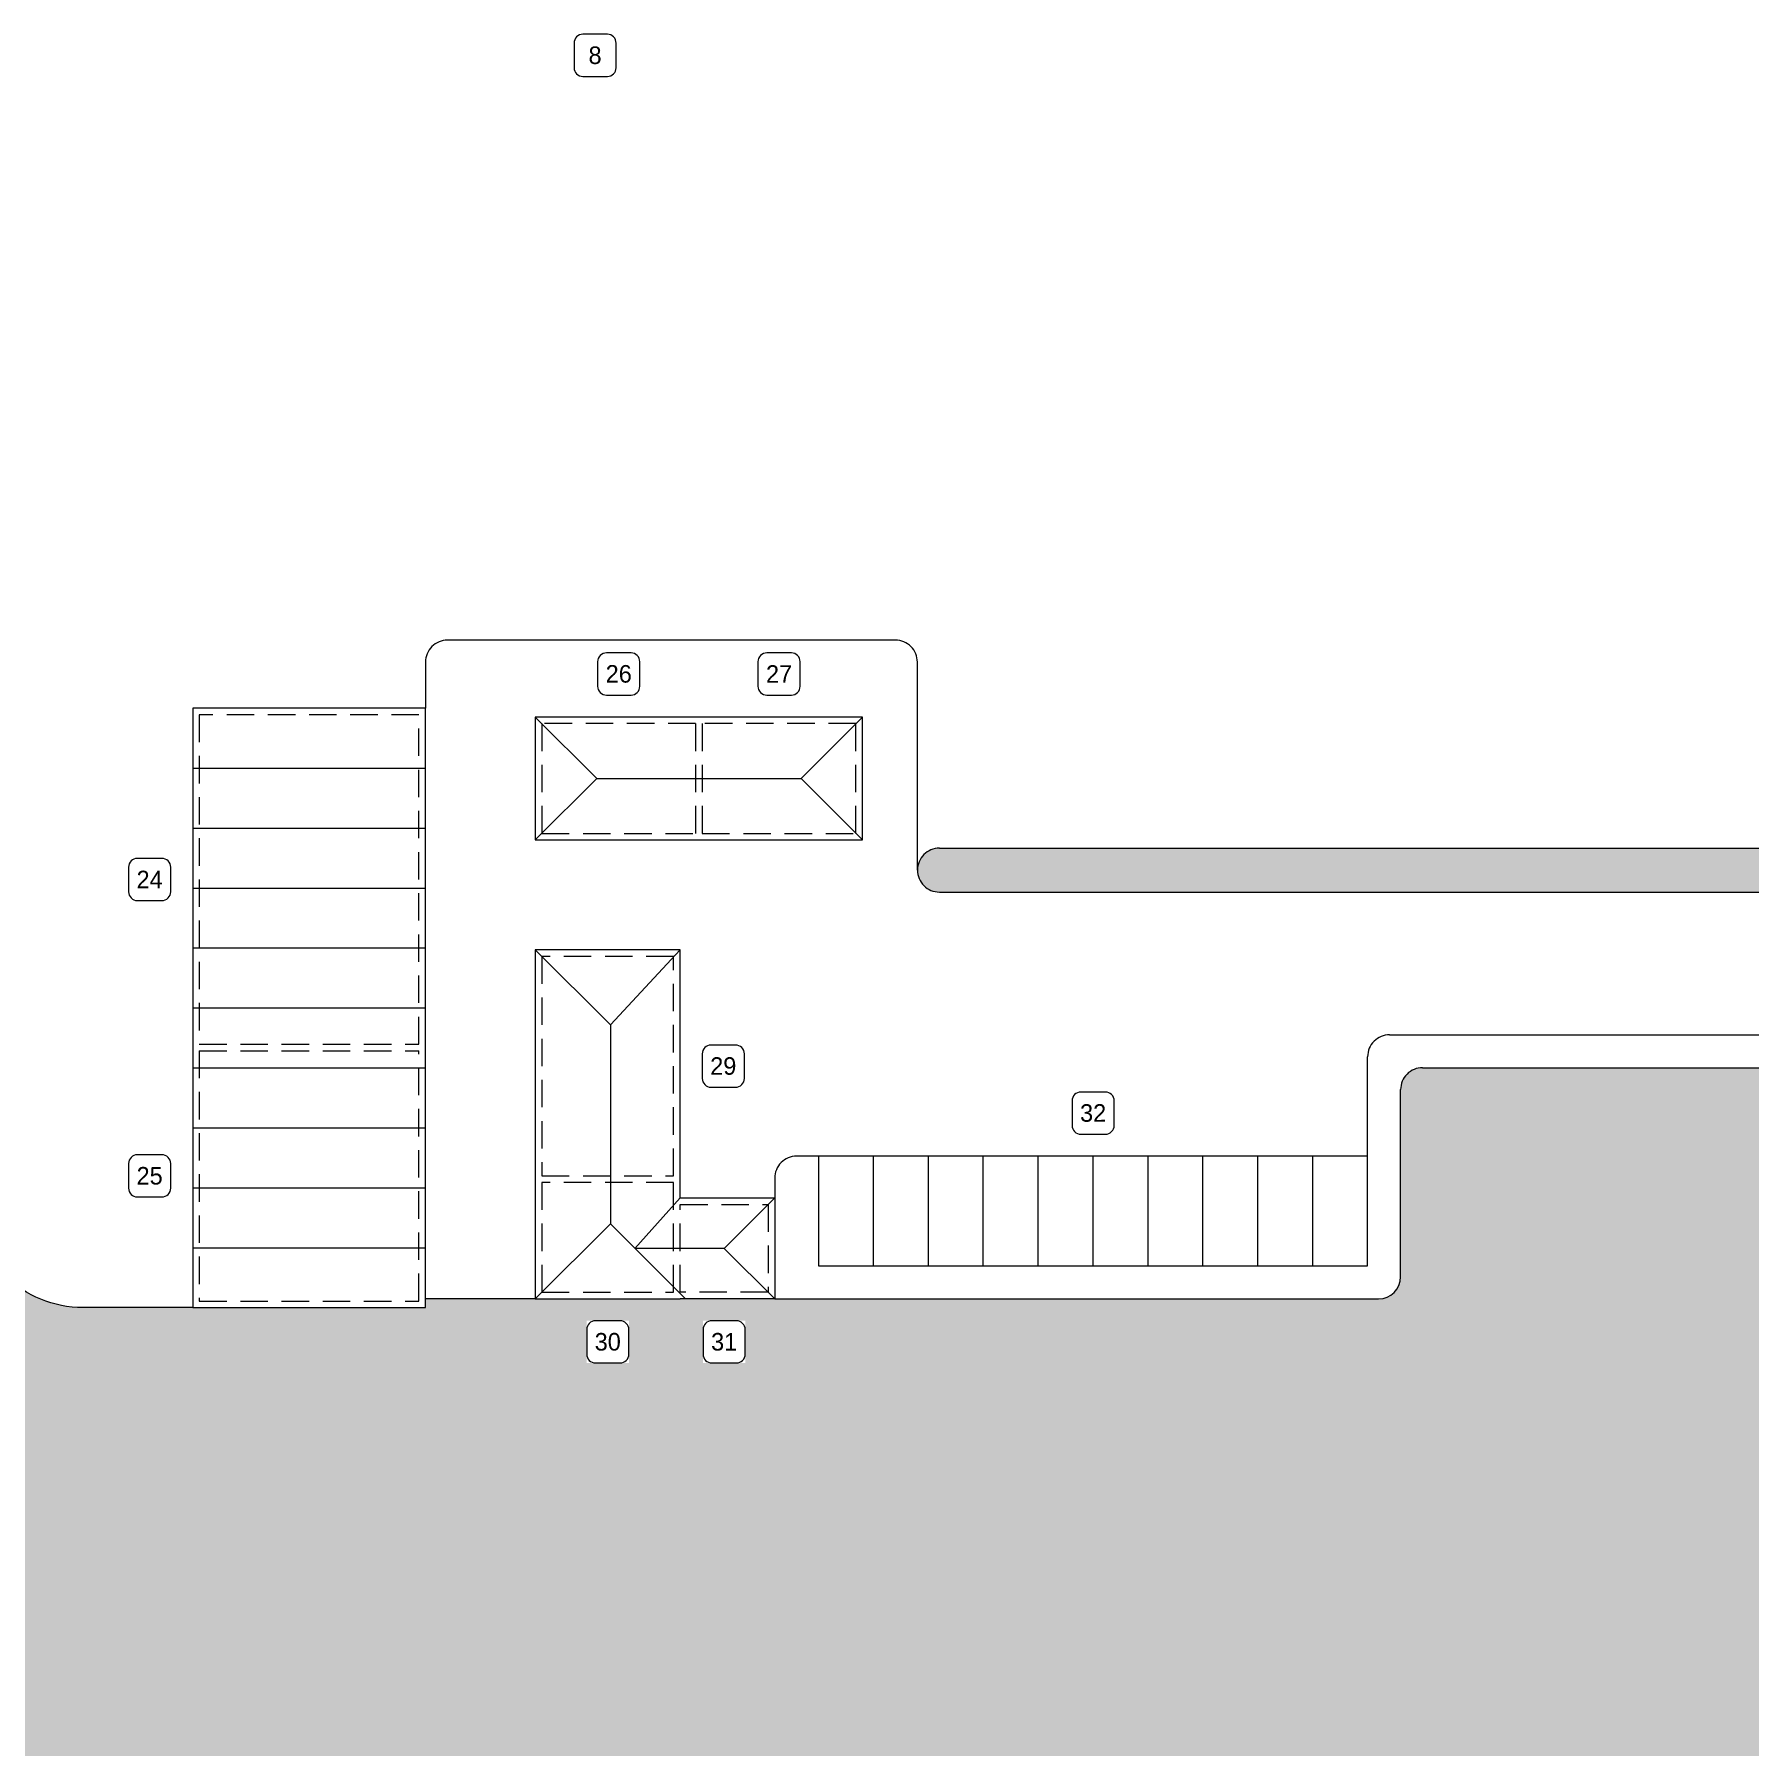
# Model space of a CAD drawing. Extents: x 1590275 to 3180776, y 5018154 to 10036737.
# Drawn here: x 1591259.4 to 1591337.5, y 5018262.5 to 5018340.5 of the extents above; entities that cross this region are included whole.
import ezdxf

# ---------------------------------------------------------------- set-up
doc = ezdxf.new("R2010")
doc.units = 0
doc.header["$LTSCALE"] = 5
doc.header["$MEASUREMENT"] = 0
doc.linetypes.add('HIDDEN', pattern=[0.375, 0.25, -0.125])
for name, color, linetype, lineweight in [('Legenda', 7, 'Continuous', 15), ('Locali accessori', 7, 'Continuous', 15), ('Siepe', 104, 'Continuous', 15), ('Verde', 3, 'Continuous', 15), ('Viabilità', 251, 'Continuous', 15)]:
    doc.layers.add(name, color=color, linetype=linetype, lineweight=lineweight)

msp = doc.modelspace()

# ---------------------------------------------------------------- hatches: boundary and pattern name
at = {"layer": 'Siepe'}
h = msp.add_hatch(dxfattribs=at)
h.set_pattern_fill('AR-CONC', color=256, scale=0.05)
h.set_pattern_definition([(50, (841.24575, -20.26967), (0.3586300913, -0.031376067491), [0.0375, -0.4125]), (355, (841.24575, -20.26967), (-0.069375666807, 0.37609606685), [0.03, -0.33]), (100.45144446, (841.27563, -20.2723), (0.289254423364, 0.344719995484), [0.031870096, -0.350571056]), (46.1842, (841.24575, -20.16967), (0.533620665336, -0.082759640397), [0.05625, -0.61875]), (96.63563549, (841.2902, -20.17657), (0.467330972837, 0.487059300387), [0.047805171, -0.52585688]), (351.18416399, (841.24575, -20.1697), (0.46733097253, 0.487059300135), [0.045, -0.4950000005]), (21, (841.29575, -20.19467), (0.29845352606, -0.201309445333), [0.0375, -0.4125]), (326, (841.29575, -20.19467), (0.12165766596, 0.362575022523), [0.03, -0.33]), (71.45144474, (841.3206, -20.21145), (0.420111188365, 0.161265576403), [0.031870095, -0.350571056]), (37.5, (841.24575, -20.26967), (0.0060799276586, 0.1664469269157), [0, -0.326, 0, -0.335, 0, -0.33125]), (7.5, (841.24575, -20.26967), (0.131534768721, 0.197205855941), [0, -0.191, 0, -0.3185, 0, -0.12625]), (327.5, (841.13425, -20.26967), (0.2669112180862, -0.0112774358672), [0, -0.125, 0, -0.39, 0, -0.5175]), (317.5, (841.08425, -20.26967), (0.291593084671, 0.050052491166), [0, -0.1625, 0, -0.259, 0, -0.3675])])
h.paths.add_polyline_path([(1591423.777, 5018303.472), (1591423.477, 5018303.472), (1591300.584, 5018303.472, 0.414222), (1591299.584, 5018302.472, 0.414205), (1591300.584, 5018301.472), (1591423.634, 5018301.472)])
at = {"layer": 'Verde', "transparency": 33554457}
h = msp.add_hatch(color=256, dxfattribs=at)
h.dxf.hatch_style = 1
h.paths.add_polyline_path([(1591224.329, 5018309.678), (1591222.67, 5018309.678), (1591222.67, 5018304.852), (1591224.329, 5018304.852)], flags=16)
h.paths.add_polyline_path([(1591291.744, 5018280.024), (1591289.824, 5018280.024), (1591289.824, 5018281.944), (1591291.744, 5018281.944)], flags=16)
h.paths.add_polyline_path([(1591286.444, 5018280.024), (1591284.524, 5018280.024), (1591284.524, 5018281.944), (1591286.444, 5018281.944)], flags=16)
h.paths.add_polyline_path([(1591255.187, 5018248.828), (1591255.187, 5018245.228), (1591249.587, 5018245.228), (1591249.587, 5018248.828)], flags=16)
h.paths.add_polyline_path([(1591254.887, 5018248.528), (1591254.887, 5018245.528), (1591249.887, 5018245.528), (1591249.887, 5018248.528)], flags=0)
h.paths.add_polyline_path([(1591253.32, 5018251.748), (1591253.32, 5018249.828), (1591251.4, 5018249.828), (1591251.4, 5018251.748)], flags=16)
h.paths.add_polyline_path([(1591252.924, 5018247.18), (1591252.281, 5018246.748), (1591252.487, 5018246.078), (1591252.051, 5018246.834), (1591252.65, 5018247.18), (1591252.214, 5018247.935)], flags=0)
h.paths.add_polyline_path([(1591289.985, 5018280.382), (1591291.585, 5018280.385), (1591291.583, 5018281.585), (1591289.983, 5018281.582)], flags=0)
h.paths.add_polyline_path([(1591284.618, 5018280.382), (1591286.352, 5018280.385), (1591286.349, 5018281.585), (1591284.616, 5018281.582)], flags=0)
h.paths.add_polyline_path([(1591251.495, 5018250.186), (1591253.228, 5018250.19), (1591253.226, 5018251.39), (1591251.493, 5018251.386)], flags=0)
edge = h.paths.add_edge_path(flags=16)
edge.add_line((1591223.428, 5018263.27), (1591223.428, 5018264.39))
edge.add_arc((1591223.028, 5018264.39), 0.4, 0, 90)
edge.add_line((1591223.028, 5018264.79), (1591221.908, 5018264.79))
edge.add_arc((1591221.908, 5018264.39), 0.4, 90, 180)
edge.add_line((1591221.508, 5018264.39), (1591221.508, 5018263.27))
edge.add_arc((1591221.908, 5018263.27), 0.4, 180, 270)
edge.add_line((1591221.908, 5018262.87), (1591223.028, 5018262.87))
edge.add_arc((1591223.028, 5018263.27), 0.4, 270, 360.00196)
edge = h.paths.add_edge_path(flags=16)
edge.add_arc((1591220.828, 5018291.57), 0.4, 270, 360, ccw=False)
edge.add_line((1591220.828, 5018291.17), (1591219.708, 5018291.17))
edge.add_arc((1591219.708, 5018291.57), 0.4, 180, 270, ccw=False)
edge.add_line((1591219.308, 5018291.57), (1591219.308, 5018292.69))
edge.add_arc((1591219.708, 5018292.69), 0.4, 90, 180, ccw=False)
edge.add_line((1591219.708, 5018293.09), (1591220.828, 5018293.09))
edge.add_arc((1591220.828, 5018292.69), 0.4, 0, 90, ccw=False)
edge.add_line((1591221.228, 5018292.69), (1591221.228, 5018291.57))
edge = h.paths.add_edge_path()
edge.add_arc((1591212.4, 5018316.953), 8.551, 315.04888, 363.12311)
edge.add_arc((1591221.438, 5018317.444), 0.5, 90, 182.80635, ccw=False)
edge.add_line((1591221.438, 5018317.944), (1591251.584, 5018317.944))
edge.add_arc((1591251.584, 5018312.944), 5, 0, 90, ccw=False)
edge.add_line((1591256.584, 5018312.944), (1591256.584, 5018287.544))
edge.add_arc((1591261.584, 5018287.544), 5, 180, 270)
edge.add_line((1591261.584, 5018282.544), (1591277.184, 5018282.544))
edge.add_line((1591277.184, 5018282.544), (1591277.184, 5018282.944))
edge.add_line((1591277.184, 5018282.944), (1591320.584, 5018282.944))
edge.add_arc((1591320.584, 5018283.944), 1, 270, 360)
edge.add_line((1591321.584, 5018283.944), (1591321.584, 5018292.472))
edge.add_arc((1591322.584, 5018292.472), 1, 90.00121, 180, ccw=False)
edge.add_line((1591322.584, 5018293.472), (1591420.858, 5018293.472))
edge.add_line((1591420.858, 5018293.472), (1591418.735, 5018263.721))
edge.add_line((1591418.735, 5018263.721), (1591411.547, 5018263.721))
edge.add_line((1591411.547, 5018263.721), (1591411.547, 5018229.83))
edge.add_line((1591411.547, 5018229.83), (1591326.057, 5018238.986))
edge.add_line((1591326.057, 5018238.986), (1591155.163, 5018232.322))
edge.add_line((1591155.163, 5018232.322), (1591141.335, 5018235.208))
edge.add_line((1591141.335, 5018235.208), (1591140.885, 5018233.055))
edge.add_line((1591140.885, 5018233.055), (1591120.444, 5018237.321))
edge.add_line((1591120.444, 5018237.321), (1591120.458, 5018237.476))
edge.add_line((1591120.458, 5018237.476), (1591161.914, 5018247.711))
edge.add_arc((1591161.962, 5018247.517), 0.2, 0, 103.86902, ccw=False)
edge.add_line((1591162.162, 5018247.517), (1591162.162, 5018246.597))
edge.add_line((1591162.162, 5018246.597), (1591168.962, 5018246.597))
edge.add_arc((1591168.962, 5018247.097), 0.5, 270, 360)
edge.add_line((1591169.462, 5018247.097), (1591169.462, 5018248.247))
edge.add_arc((1591169.962, 5018248.247), 0.5, 90, 180, ccw=False)
edge.add_line((1591169.962, 5018248.747), (1591172.762, 5018248.747))
edge.add_arc((1591172.762, 5018249.247), 0.5, 270, 360)
edge.add_line((1591173.262, 5018249.247), (1591173.262, 5018252.33))
edge.add_arc((1591173.762, 5018252.33), 0.5, 90, 180, ccw=False)
edge.add_line((1591173.762, 5018252.83), (1591220.008, 5018252.83))
edge.add_arc((1591220.008, 5018253.33), 0.5, 270, 360)
edge.add_line((1591220.508, 5018253.33), (1591220.508, 5018274.503))
edge.add_arc((1591219.508, 5018274.503), 1, 0, 36.25384)
edge.add_line((1591220.314, 5018275.094), (1591218.501, 5018277.566))
edge.add_arc((1591219.209, 5018278.125), 0.901, 182.06333, 218.31717, ccw=False)
edge.add_line((1591218.308, 5018278.092), (1591218.308, 5018310.561))
edge.add_arc((1591218.808, 5018310.561), 0.5, 135.36565, 180, ccw=False)
h.paths.add_polyline_path([(1591224.314, 5018304.72), (1591224.358, 5018309.719), (1591222.858, 5018309.733), (1591222.814, 5018304.733)], flags=24)

# ---------------------------------------------------------------- linework, layer by layer
at = {"layer": 'Legenda'}
for points in [[(1591284.347, 5018338.62), (1591285.467, 5018338.62, 0.414214), (1591285.867, 5018339.02), (1591285.867, 5018340.14, 0.414214), (1591285.467, 5018340.54), (1591284.347, 5018340.54, 0.414214), (1591283.947, 5018340.14), (1591283.947, 5018339.02, 0.414214)], [(1591285.424, 5018310.444), (1591286.544, 5018310.444, 0.414214), (1591286.944, 5018310.844), (1591286.944, 5018311.964, 0.414214), (1591286.544, 5018312.364), (1591285.424, 5018312.364, 0.414214), (1591285.024, 5018311.964), (1591285.024, 5018310.844, 0.414214)], [(1591292.724, 5018310.444), (1591293.844, 5018310.444, 0.414214), (1591294.244, 5018310.844), (1591294.244, 5018311.964, 0.414214), (1591293.844, 5018312.364), (1591292.724, 5018312.364, 0.414214), (1591292.324, 5018311.964), (1591292.324, 5018310.844, 0.414214)], [(1591264.064, 5018301.084), (1591265.184, 5018301.084, 0.414214), (1591265.584, 5018301.484), (1591265.584, 5018302.604, 0.414214), (1591265.184, 5018303.004), (1591264.064, 5018303.004, 0.414214), (1591263.664, 5018302.604), (1591263.664, 5018301.484, 0.414214)], [(1591290.184, 5018292.584), (1591291.304, 5018292.584, 0.414214), (1591291.704, 5018292.984), (1591291.704, 5018294.104, 0.414214), (1591291.304, 5018294.504), (1591290.184, 5018294.504, 0.414214), (1591289.784, 5018294.104), (1591289.784, 5018292.984, 0.414214)], [(1591307.024, 5018290.444), (1591308.144, 5018290.444, 0.414214), (1591308.544, 5018290.844), (1591308.544, 5018291.964, 0.414214), (1591308.144, 5018292.364), (1591307.024, 5018292.364, 0.414214), (1591306.624, 5018291.964), (1591306.624, 5018290.844, 0.414214)], [(1591264.064, 5018287.584), (1591265.184, 5018287.584, 0.414214), (1591265.584, 5018287.984), (1591265.584, 5018289.104, 0.414214), (1591265.184, 5018289.504), (1591264.064, 5018289.504, 0.414214), (1591263.664, 5018289.104), (1591263.664, 5018287.984, 0.414214)], [(1591284.924, 5018280.024), (1591286.044, 5018280.024, 0.414214), (1591286.444, 5018280.424), (1591286.444, 5018281.544, 0.414214), (1591286.044, 5018281.944), (1591284.924, 5018281.944, 0.414214), (1591284.524, 5018281.544), (1591284.524, 5018280.424, 0.414214)], [(1591290.224, 5018280.024), (1591291.344, 5018280.024, 0.414214), (1591291.744, 5018280.424), (1591291.744, 5018281.544, 0.414214), (1591291.344, 5018281.944), (1591290.224, 5018281.944, 0.414214), (1591289.824, 5018281.544), (1591289.824, 5018280.424, 0.414214)]]:
    msp.add_lwpolyline(points, format="xyb", close=True, dxfattribs=at)
at = {"layer": 'Locali accessori', "linetype": 'Continuous'}
for p, q in [((1591282.184, 5018309.444), (1591284.984, 5018306.644)), ((1591297.084, 5018309.444), (1591294.284, 5018306.644)), ((1591282.184, 5018303.844), (1591284.984, 5018306.644)), ((1591284.984, 5018306.644), (1591294.284, 5018306.644)), ((1591294.284, 5018306.644), (1591297.084, 5018303.844)), ((1591282.184, 5018298.844), (1591285.602, 5018295.425)), ((1591288.784, 5018298.844), (1591285.602, 5018295.425)), ((1591285.602, 5018295.425), (1591285.602, 5018286.362)), ((1591288.784, 5018287.544), (1591286.721, 5018285.244)), ((1591293.084, 5018287.544), (1591290.784, 5018285.244)), ((1591282.184, 5018282.944), (1591285.602, 5018286.362)), ((1591285.602, 5018286.362), (1591289.021, 5018282.944)), ((1591290.784, 5018285.244), (1591286.721, 5018285.244)), ((1591293.084, 5018282.944), (1591290.784, 5018285.244))]:
    msp.add_line(p, q, dxfattribs=at)
at = {"layer": 'Locali accessori'}
for p, q in [((1591266.584, 5018307.114), (1591277.184, 5018307.114)), ((1591266.584, 5018304.384), (1591277.184, 5018304.384)), ((1591266.584, 5018301.654), (1591277.184, 5018301.654)), ((1591266.584, 5018298.924), (1591277.184, 5018298.924)), ((1591266.584, 5018296.194), (1591277.184, 5018296.194)), ((1591266.584, 5018293.464), (1591277.184, 5018293.464)), ((1591266.584, 5018290.734), (1591277.184, 5018290.734)), ((1591266.584, 5018288.004), (1591277.184, 5018288.004)), ((1591266.584, 5018285.274), (1591277.184, 5018285.274))]:
    msp.add_line(p, q, dxfattribs=at)
at = {"layer": 'Locali accessori', "linetype": 'Continuous'}
for points in [[(1591277.184, 5018294.244), (1591277.184, 5018309.844), (1591266.584, 5018309.844), (1591266.584, 5018294.244)], [(1591289.484, 5018309.444), (1591282.184, 5018309.444), (1591282.184, 5018303.844), (1591289.484, 5018303.844)], [(1591289.484, 5018303.844), (1591297.084, 5018303.844), (1591297.084, 5018309.444), (1591289.484, 5018309.444)], [(1591288.784, 5018288.544), (1591288.784, 5018298.844), (1591282.184, 5018298.844), (1591282.184, 5018288.544)], [(1591266.584, 5018294.244), (1591266.584, 5018282.544), (1591277.184, 5018282.544), (1591277.184, 5018294.244)], [(1591297.584, 5018284.444), (1591300.084, 5018284.444), (1591300.084, 5018289.444), (1591297.584, 5018289.444)], [(1591300.084, 5018284.444), (1591302.584, 5018284.444), (1591302.584, 5018289.444), (1591300.084, 5018289.444)], [(1591302.584, 5018284.444), (1591305.084, 5018284.444), (1591305.084, 5018289.444), (1591302.584, 5018289.444)], [(1591305.084, 5018284.444), (1591307.584, 5018284.444), (1591307.584, 5018289.444), (1591305.084, 5018289.444)], [(1591307.584, 5018284.444), (1591310.084, 5018284.444), (1591310.084, 5018289.444), (1591307.584, 5018289.444)], [(1591310.084, 5018284.444), (1591312.584, 5018284.444), (1591312.584, 5018289.444), (1591310.084, 5018289.444)], [(1591312.584, 5018284.444), (1591315.084, 5018284.444), (1591315.084, 5018289.444), (1591312.584, 5018289.444)], [(1591315.084, 5018284.444), (1591317.584, 5018284.444), (1591317.584, 5018289.444), (1591315.084, 5018289.444)], [(1591317.584, 5018284.444), (1591320.084, 5018284.444), (1591320.084, 5018289.444), (1591317.584, 5018289.444)], [(1591282.184, 5018288.544), (1591282.184, 5018282.944), (1591288.784, 5018282.944)], [(1591288.784, 5018287.544), (1591288.784, 5018288.544)], [(1591288.784, 5018287.544), (1591293.084, 5018287.544), (1591293.084, 5018282.944), (1591288.784, 5018282.944)]]:
    msp.add_lwpolyline(points, dxfattribs=at)
at = {"layer": 'Locali accessori', "linetype": 'HIDDEN'}
for points in [[(1591266.884, 5018294.544), (1591276.884, 5018294.544), (1591276.884, 5018309.544), (1591266.884, 5018309.544)], [(1591289.784, 5018309.144), (1591289.784, 5018304.144), (1591296.784, 5018304.144), (1591296.784, 5018309.144)], [(1591288.484, 5018288.544), (1591288.484, 5018298.544), (1591282.484, 5018298.544), (1591282.484, 5018288.544)], [(1591288.484, 5018288.244), (1591282.484, 5018288.244), (1591282.484, 5018283.244), (1591288.484, 5018283.244)]]:
    msp.add_lwpolyline(points, close=True, dxfattribs=at)
for points in [[(1591289.484, 5018309.144), (1591282.484, 5018309.144), (1591282.484, 5018304.144), (1591289.484, 5018304.144)], [(1591289.484, 5018309.144), (1591289.484, 5018304.144)], [(1591266.884, 5018294.244), (1591276.884, 5018294.244)], [(1591266.884, 5018294.244), (1591266.884, 5018282.844), (1591276.884, 5018282.844), (1591276.884, 5018294.244)], [(1591288.784, 5018283.244), (1591288.784, 5018287.244)], [(1591288.784, 5018287.244), (1591292.784, 5018287.244), (1591292.784, 5018283.244), (1591288.784, 5018283.244)]]:
    msp.add_lwpolyline(points, dxfattribs=at)
at = {"layer": 'Locali accessori', "linetype": 'Continuous'}
msp.add_lwpolyline([(1591295.084, 5018284.444), (1591297.584, 5018284.444), (1591297.584, 5018289.444), (1591295.084, 5018289.444)], close=True, dxfattribs=at)
at = {"layer": 'Viabilità'}
for p, q in [((1591300.584, 5018303.472), (1591423.777, 5018303.472)), ((1591300.584, 5018301.472), (1591423.634, 5018301.472)), ((1591321.084, 5018294.972), (1591423.063, 5018294.972)), ((1591320.084, 5018289.444), (1591320.084, 5018293.973)), ((1591322.584, 5018293.472), (1591422.813, 5018293.472)), ((1591321.584, 5018283.944), (1591321.584, 5018292.472)), ((1591295.084, 5018289.444), (1591294.084, 5018289.444)), ((1591293.084, 5018288.444), (1591293.084, 5018287.544)), ((1591282.184, 5018282.944), (1591277.184, 5018282.944)), ((1591293.084, 5018282.944), (1591320.584, 5018282.944))]:
    msp.add_line(p, q, dxfattribs=at)
msp.add_lwpolyline([(1591266.584, 5018282.544), (1591261.584, 5018282.544, -0.414214), (1591256.584, 5018287.544), (1591256.584, 5018312.944, 0.414214), (1591251.584, 5018317.944), (1591221.438, 5018317.944, 0.431728), (1591220.939, 5018317.414, -0.212576), (1591218.456, 5018310.916, 0.199969), (1591218.308, 5018310.561), (1591218.308, 5018278.157, 0.178039), (1591218.501, 5018277.566), (1591220.314, 5018275.094, -0.15952), (1591220.508, 5018274.503), (1591220.508, 5018253.33, -0.414214), (1591220.008, 5018252.83), (1591173.762, 5018252.83)], format="xyb", dxfattribs=at)
at = {"layer": 'Viabilità', "linetype": 'Continuous'}
msp.add_lwpolyline([(1591299.584, 5018302.472), (1591299.584, 5018311.944, 0.414214), (1591298.584, 5018312.944), (1591278.184, 5018312.944, 0.414214), (1591277.184, 5018311.944), (1591277.184, 5018309.844)], format="xyb", dxfattribs=at)
at = {"layer": 'Viabilità'}
for centre, start, end in [((1591300.584, 5018302.472), 90, 180.00171), ((1591300.584, 5018302.472), 180, 270.00171), ((1591321.084, 5018293.972), 89.99879, 180), ((1591322.584, 5018292.472), 89.99879, 180), ((1591294.084, 5018288.444), 89.99879, 180), ((1591320.584, 5018283.944), 270, 0)]:
    msp.add_arc(centre, 1, start, end, dxfattribs=at)

# ---------------------------------------------------------------- texts
at = {"layer": 'Legenda', "char_height": 0.8, "width": 1.60283, "attachment_point": 5, "rotation": 0.1015}
for s, insert in [('8', (1591284.907, 5018339.58)), ('26', (1591285.984, 5018311.404)), ('27', (1591293.284, 5018311.404)), ('24', (1591264.624, 5018302.044)), ('29', (1591290.744, 5018293.544)), ('32', (1591307.584, 5018291.404)), ('25', (1591264.624, 5018288.544)), ('30', (1591285.484, 5018280.984)), ('31', (1591290.784, 5018280.984))]:
    msp.add_mtext(s, dxfattribs=dict(at, insert=insert))

doc.saveas('drawing.dxf')
